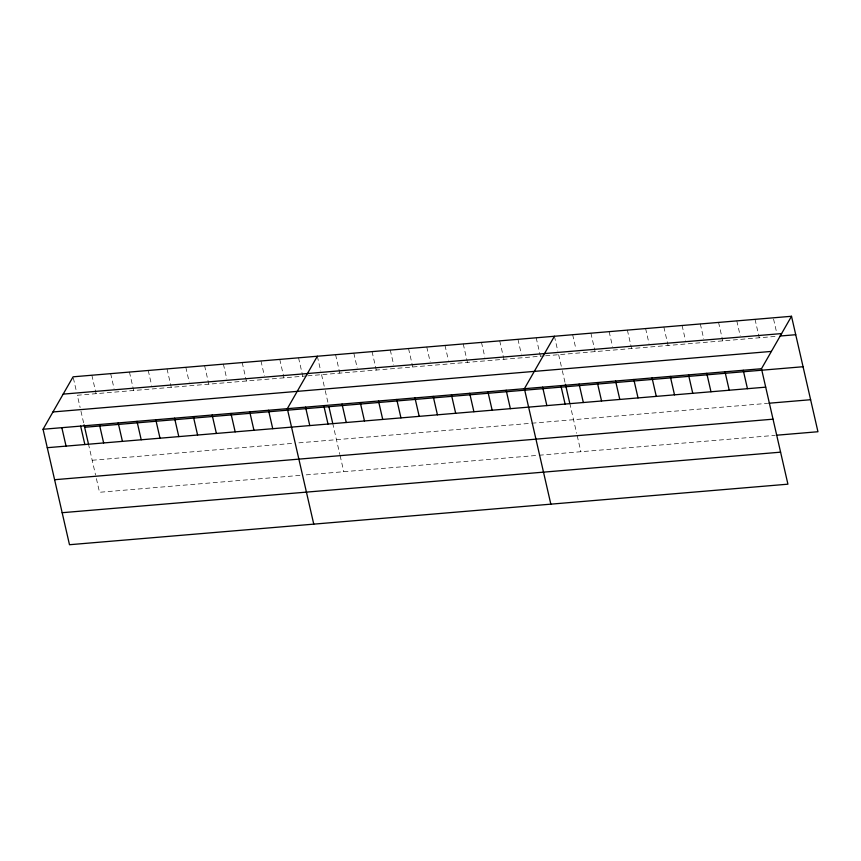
<?xml version="1.0" encoding="UTF-8"?>
<svg xmlns="http://www.w3.org/2000/svg" width="861" height="861" viewBox="0 0 861 861"><rect width="100%" height="100%" fill="white"/><g stroke="black" fill="none" stroke-linecap="round" stroke-linejoin="round"><path stroke-width="0.65" stroke-dasharray="4.3 3.23" d="M306.538 375.934L77.307 395.253L80.127 407.565M307.786 375.826L544.313 355.894M545.616 355.787L777.494 336.253M92.192 460.258L292.611 443.372M298.875 442.845L530.548 423.321M531.85 423.214L767.625 403.346M299.951 475.39L99.521 492.277L95.862 476.262M306.215 474.863L537.877 455.34M539.19 455.232L774.965 435.365M773.555 319.044L776.644 332.561M755.032 319.356L759.251 337.781M736.801 320.895L740.169 335.639M718.558 322.423L722.777 340.859M700.327 323.962L703.695 338.707M682.084 325.501L685.464 340.246M663.853 327.04L668.071 345.465M645.61 328.568L648.99 343.324M627.378 330.107L631.597 348.544M609.136 331.646L612.515 346.391M590.904 333.185L595.123 351.611M572.662 334.725L575.761 348.242M554.43 336.253L557.799 350.997M558.649 354.689L561.469 367.001M562.319 370.704L565.139 383.016M569.756 403.206L576.644 433.244M577.204 435.709L580.874 451.713M536.188 337.792L540.407 356.228M517.956 339.331L521.325 354.075M499.714 340.87L503.933 359.295M481.482 342.409L484.851 357.154M463.24 343.937L467.458 362.373M445.008 345.476L448.377 360.221M426.765 347.015L430.145 361.76M408.534 348.554L412.753 366.98M390.291 350.083L393.671 364.838M372.06 351.622L376.279 370.058M353.817 353.161L357.197 367.905M335.586 354.7L339.804 373.125M317.343 356.239L320.722 370.983M321.562 374.664L324.393 386.976M325.232 390.679L328.052 402.991M332.68 423.181L339.837 454.457M340.127 455.684L343.787 471.699M298.552 357.821L302.781 376.246M279.771 359.403L282.86 372.921M283.14 374.148L283.99 377.828M260.98 360.985L264.349 375.73M242.189 362.567L245.288 376.085M245.568 377.312L246.407 381.003M223.397 364.149L226.777 378.894M204.606 365.731L208.825 384.167M185.815 367.313L189.194 382.069M167.034 368.906L171.253 387.332M148.243 370.488L151.611 385.233M129.451 372.07L133.67 390.496M110.66 373.652L114.039 388.397M91.869 375.235L96.088 393.671M73.357 378.044L76.457 391.561M80.966 411.257L83.786 423.569M88.414 443.759L95.571 475.035"/><path stroke-width="1.29" d="M791.507 316.278L761.479 368.723L787.923 484.183L69.493 544.722L43.05 429.262L73.077 376.817L791.507 316.278L817.95 431.738L776.267 435.246M317.343 356.239L287.316 408.674L313.759 524.134M554.43 336.253L524.392 388.698L550.836 504.159M63.176 394.123L781.594 333.584M780.098 336.027L795.725 334.714M52.962 411.956L771.381 351.417M43.05 429.262L761.479 368.723M84.636 427.271L803.065 366.732M47.269 447.698L765.698 387.159M768.938 403.228L810.621 399.719M54.609 479.717L773.027 419.178M62.164 512.704L780.583 452.165M743.237 370.262L747.456 388.688M725.005 371.801L729.224 390.227M706.763 373.33L710.982 391.766M688.531 374.869L692.75 393.305M670.288 376.408L674.507 394.844M652.057 377.947L656.276 396.372M633.814 379.475L638.033 397.911M615.583 381.014L619.802 399.45M597.34 382.553L601.559 400.989M579.109 384.092L583.327 402.517M565.419 384.243L569.756 403.206M560.866 385.631L565.096 404.057M542.634 387.159L546.853 405.596M506.16 390.237L510.379 408.674M487.918 391.777L492.148 410.202M469.686 393.316L473.905 411.741M451.444 394.844L455.673 413.28M433.212 396.383L437.431 414.819M414.97 397.922L419.199 416.358M396.738 399.461L400.957 417.886M378.496 401L382.725 419.425M360.264 402.528L364.483 420.964M342.021 404.067L346.251 422.503M328.902 406.683L332.68 423.181M323.79 405.606L328.009 424.032M305.547 407.145L309.777 425.571M268.524 410.266L272.743 428.692M249.733 411.849L253.952 430.274M230.942 413.431L235.171 431.856M212.161 415.013L216.38 433.449M193.37 416.595L197.589 435.031M174.579 418.177L178.797 436.613M155.787 419.759L160.006 438.195M136.996 421.341L141.215 439.777M118.205 422.923L122.434 441.359M99.424 424.516L103.643 442.941M84.077 424.807L88.414 443.759M80.633 426.098L84.852 444.524M61.841 427.68L66.06 446.106"/></g></svg>
